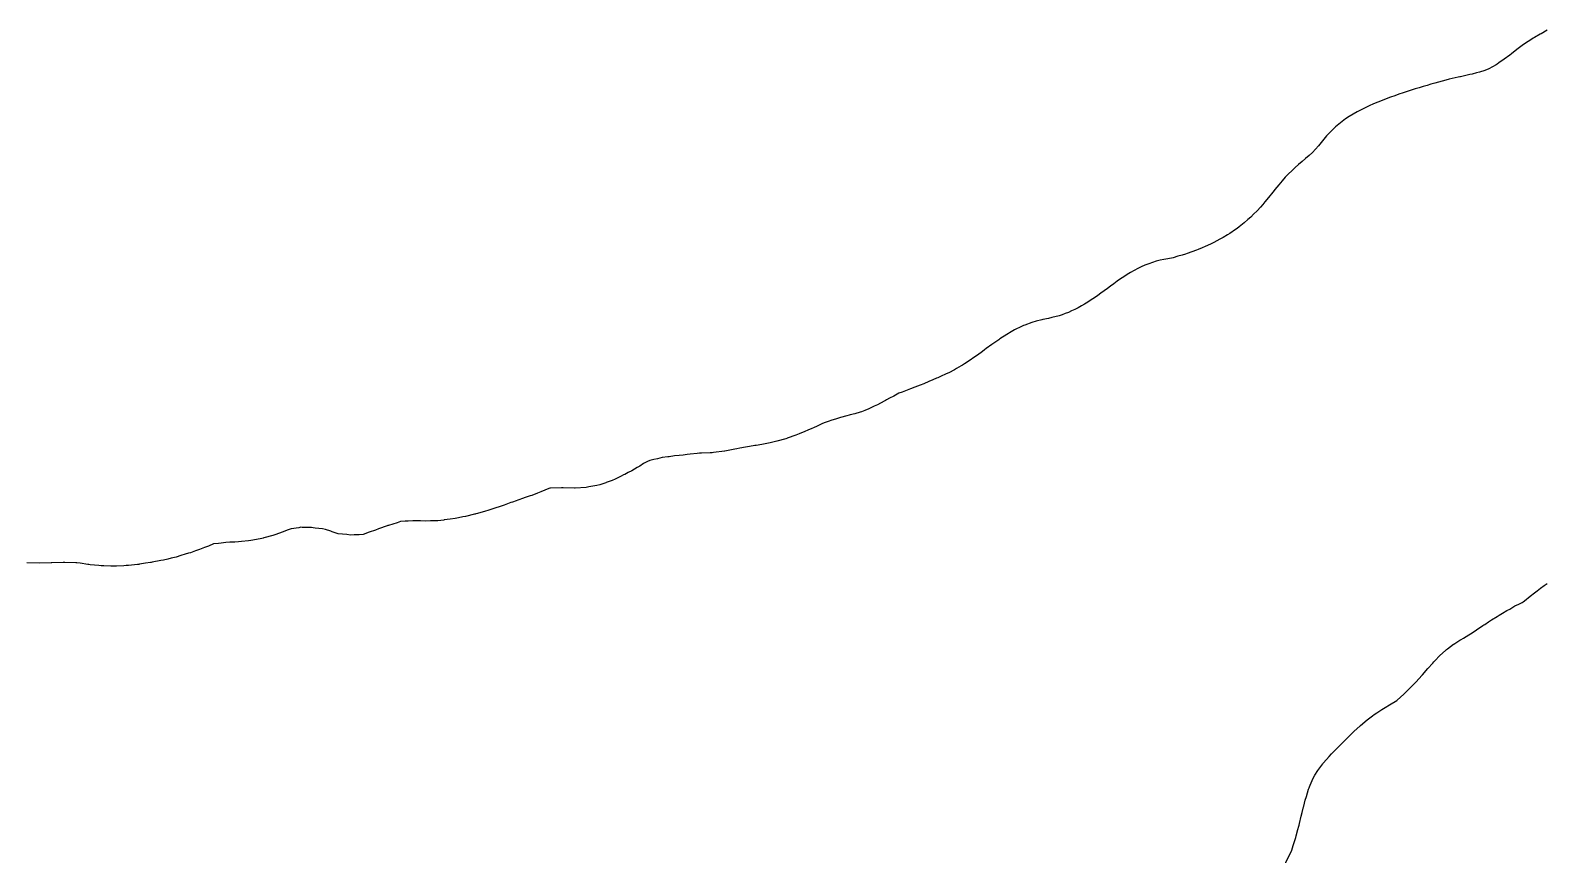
# Model space of a CAD drawing. Extents: x -716807 to -716325, y -984331 to -984126.
# Drawn here: x -716568 to -716446.4, y -984250.5 to -984183.7 of the extents above; entities that cross this region are included whole.
import ezdxf

# ---------------------------------------------------------------- set-up
doc = ezdxf.new("R2010")
doc.units = 0
doc.layers.add('contour_lines', color=1, linetype='CONTINUOUS')

msp = doc.modelspace()

# ---------------------------------------------------------------- linework, layer by layer
at = {"layer": 'contour_lines', "color": 1}
for p, q in [((-716447.616, -984184.5, 272), (-716448.044, -984184.776, 272)), ((-716447.438, -984184.382, 272), (-716447.616, -984184.5, 272)), ((-716447.32, -984184.305, 272), (-716447.438, -984184.382, 272)), ((-716446.882, -984184.062, 272), (-716447.32, -984184.305, 272)), ((-716446.802, -984184.018, 272), (-716446.882, -984184.062, 272)), ((-716446.32, -984183.74, 272), (-716446.802, -984184.018, 272)), ((-716449.32, -984185.736, 272), (-716449.755, -984186.065, 272)), ((-716449.187, -984185.633, 272), (-716449.32, -984185.736, 272)), ((-716449.016, -984185.5, 272), (-716449.187, -984185.633, 272)), ((-716448.628, -984185.192, 272), (-716449.016, -984185.5, 272)), ((-716448.32, -984184.962, 272), (-716448.628, -984185.192, 272)), ((-716448.044, -984184.776, 272), (-716448.32, -984184.962, 272)), ((-716451.973, -984187.153, 272), (-716452.32, -984187.25, 272)), ((-716451.733, -984187.087, 272), (-716451.973, -984187.153, 272)), ((-716451.32, -984186.97, 272), (-716451.733, -984187.087, 272)), ((-716450.997, -984186.823, 272), (-716451.32, -984186.97, 272)), ((-716450.393, -984186.5, 272), (-716450.997, -984186.823, 272)), ((-716450.32, -984186.459, 272), (-716450.393, -984186.5, 272)), ((-716450.18, -984186.36, 272), (-716450.32, -984186.459, 272)), ((-716449.755, -984186.065, 272), (-716450.18, -984186.36, 272)), ((-716456.578, -984188.349, 272), (-716456.896, -984188.446, 272)), ((-716456.263, -984188.255, 272), (-716456.578, -984188.349, 272)), ((-716455.951, -984188.163, 272), (-716456.263, -984188.255, 272)), ((-716455.642, -984188.073, 272), (-716455.951, -984188.163, 272)), ((-716455.336, -984187.985, 272), (-716455.642, -984188.073, 272)), ((-716455.034, -984187.899, 272), (-716455.336, -984187.985, 272)), ((-716454.736, -984187.816, 272), (-716455.034, -984187.899, 272)), ((-716454.445, -984187.735, 272), (-716454.736, -984187.816, 272)), ((-716454.162, -984187.658, 272), (-716454.445, -984187.735, 272)), ((-716453.457, -984187.5, 272), (-716454.162, -984187.658, 272)), ((-716453.32, -984187.468, 272), (-716453.457, -984187.5, 272)), ((-716453.279, -984187.459, 272), (-716453.32, -984187.468, 272)), ((-716452.524, -984187.296, 272), (-716453.279, -984187.459, 272)), ((-716452.32, -984187.25, 272), (-716452.524, -984187.296, 272)), ((-716459.902, -984189.498, 272), (-716460.243, -984189.641, 272)), ((-716459.56, -984189.361, 272), (-716459.902, -984189.498, 272)), ((-716459.218, -984189.229, 272), (-716459.56, -984189.361, 272)), ((-716458.878, -984189.103, 272), (-716459.218, -984189.229, 272)), ((-716458.539, -984188.983, 272), (-716458.878, -984189.103, 272)), ((-716458.204, -984188.867, 272), (-716458.539, -984188.983, 272)), ((-716457.872, -984188.756, 272), (-716458.204, -984188.867, 272)), ((-716457.543, -984188.649, 272), (-716457.872, -984188.756, 272)), ((-716457.218, -984188.546, 272), (-716457.543, -984188.649, 272)), ((-716456.896, -984188.446, 272), (-716457.218, -984188.546, 272)), ((-716462.484, -984190.841, 272), (-716462.768, -984191.044, 272)), ((-716462.189, -984190.646, 272), (-716462.484, -984190.841, 272)), ((-716461.883, -984190.46, 272), (-716462.189, -984190.646, 272)), ((-716461.568, -984190.281, 272), (-716461.883, -984190.46, 272)), ((-716461.245, -984190.111, 272), (-716461.568, -984190.281, 272)), ((-716460.916, -984189.948, 272), (-716461.245, -984190.111, 272)), ((-716460.581, -984189.791, 272), (-716460.916, -984189.948, 272)), ((-716460.243, -984189.641, 272), (-716460.581, -984189.791, 272)), ((-716463.781, -984191.958, 272), (-716464.005, -984192.212, 272)), ((-716463.546, -984191.714, 272), (-716463.781, -984191.958, 272)), ((-716463.299, -984191.481, 272), (-716463.546, -984191.714, 272)), ((-716463.04, -984191.258, 272), (-716463.299, -984191.481, 272)), ((-716462.768, -984191.044, 272), (-716463.04, -984191.258, 272)), ((-716464.898, -984193.283, 272), (-716465.15, -984193.538, 272)), ((-716464.66, -984193.02, 272), (-716464.898, -984193.283, 272)), ((-716464.435, -984192.751, 272), (-716464.66, -984193.02, 272)), ((-716464.218, -984192.481, 272), (-716464.435, -984192.751, 272)), ((-716464.005, -984192.212, 272), (-716464.218, -984192.481, 272)), ((-716465.971, -984194.271, 272), (-716466.253, -984194.512, 272)), ((-716465.69, -984194.031, 272), (-716465.971, -984194.271, 272)), ((-716465.415, -984193.787, 272), (-716465.69, -984194.031, 272)), ((-716465.15, -984193.538, 272), (-716465.415, -984193.787, 272)), ((-716467.326, -984195.53, 272), (-716467.582, -984195.814, 272)), ((-716467.069, -984195.263, 272), (-716467.326, -984195.53, 272)), ((-716466.804, -984195.006, 272), (-716467.069, -984195.263, 272)), ((-716466.532, -984194.756, 272), (-716466.804, -984195.006, 272)), ((-716466.253, -984194.512, 272), (-716466.532, -984194.756, 272)), ((-716468.32, -984196.717, 272), (-716468.665, -984197.155, 272)), ((-716468.226, -984196.594, 272), (-716468.32, -984196.717, 272)), ((-716468.159, -984196.5, 272), (-716468.226, -984196.594, 272)), ((-716467.851, -984196.128, 272), (-716468.159, -984196.5, 272)), ((-716467.582, -984195.814, 272), (-716467.851, -984196.128, 272)), ((-716469.32, -984197.924, 272), (-716469.592, -984198.228, 272)), ((-716469.119, -984197.701, 272), (-716469.32, -984197.924, 272)), ((-716468.959, -984197.5, 272), (-716469.119, -984197.701, 272)), ((-716468.665, -984197.155, 272), (-716468.959, -984197.5, 272)), ((-716470.623, -984199.197, 272), (-716471.015, -984199.5, 272)), ((-716470.32, -984198.93, 272), (-716470.623, -984199.197, 272)), ((-716470.092, -984198.728, 272), (-716470.32, -984198.93, 272)), ((-716469.865, -984198.5, 272), (-716470.092, -984198.728, 272)), ((-716469.592, -984198.228, 272), (-716469.865, -984198.5, 272)), ((-716472.582, -984200.5, 272), (-716473.063, -984200.757, 272)), ((-716472.41, -984200.41, 272), (-716472.582, -984200.5, 272)), ((-716472.32, -984200.359, 272), (-716472.41, -984200.41, 272)), ((-716471.957, -984200.137, 272), (-716472.32, -984200.359, 272)), ((-716471.785, -984200.035, 272), (-716471.957, -984200.137, 272)), ((-716471.32, -984199.725, 272), (-716471.785, -984200.035, 272)), ((-716471.187, -984199.633, 272), (-716471.32, -984199.725, 272)), ((-716471.015, -984199.5, 272), (-716471.187, -984199.633, 272)), ((-716475.586, -984201.766, 272), (-716475.949, -984201.871, 272)), ((-716475.32, -984201.687, 272), (-716475.586, -984201.766, 272)), ((-716475.184, -984201.636, 272), (-716475.32, -984201.687, 272)), ((-716474.821, -984201.5, 272), (-716475.184, -984201.636, 272)), ((-716474.45, -984201.37, 272), (-716474.821, -984201.5, 272)), ((-716474.32, -984201.32, 272), (-716474.45, -984201.37, 272)), ((-716474.004, -984201.184, 272), (-716474.32, -984201.32, 272)), ((-716473.745, -984201.075, 272), (-716474.004, -984201.184, 272)), ((-716473.32, -984200.883, 272), (-716473.745, -984201.075, 272)), ((-716473.063, -984200.757, 272), (-716473.32, -984200.883, 272)), ((-716479.451, -984203.003, 272), (-716479.731, -984203.163, 272)), ((-716479.166, -984202.853, 272), (-716479.451, -984203.003, 272)), ((-716478.877, -984202.713, 272), (-716479.166, -984202.853, 272)), ((-716478.583, -984202.585, 272), (-716478.877, -984202.713, 272)), ((-716478.285, -984202.469, 272), (-716478.583, -984202.585, 272)), ((-716477.984, -984202.365, 272), (-716478.285, -984202.469, 272)), ((-716477.679, -984202.273, 272), (-716477.984, -984202.365, 272)), ((-716477.371, -984202.192, 272), (-716477.679, -984202.273, 272)), ((-716477.063, -984202.123, 272), (-716477.371, -984202.192, 272)), ((-716476.755, -984202.065, 272), (-716477.063, -984202.123, 272)), ((-716476.32, -984201.985, 272), (-716476.755, -984202.065, 272)), ((-716475.949, -984201.871, 272), (-716476.32, -984201.985, 272)), ((-716481.075, -984204.066, 272), (-716481.336, -984204.257, 272)), ((-716480.812, -984203.876, 272), (-716481.075, -984204.066, 272)), ((-716480.546, -984203.689, 272), (-716480.812, -984203.876, 272)), ((-716480.278, -984203.507, 272), (-716480.546, -984203.689, 272)), ((-716480.006, -984203.331, 272), (-716480.278, -984203.507, 272)), ((-716479.731, -984203.163, 272), (-716480.006, -984203.331, 272)), ((-716482.895, -984205.373, 272), (-716483.158, -984205.542, 272)), ((-716482.634, -984205.198, 272), (-716482.895, -984205.373, 272)), ((-716482.374, -984205.017, 272), (-716482.634, -984205.198, 272)), ((-716482.114, -984204.831, 272), (-716482.374, -984205.017, 272)), ((-716481.855, -984204.642, 272), (-716482.114, -984204.831, 272)), ((-716481.595, -984204.45, 272), (-716481.855, -984204.642, 272)), ((-716481.336, -984204.257, 272), (-716481.595, -984204.45, 272)), ((-716485.454, -984206.634, 272), (-716486.046, -984206.774, 272)), ((-716485.222, -984206.556, 272), (-716485.454, -984206.634, 272)), ((-716484.979, -984206.467, 272), (-716485.222, -984206.556, 272)), ((-716484.729, -984206.366, 272), (-716484.979, -984206.467, 272)), ((-716484.472, -984206.254, 272), (-716484.729, -984206.366, 272)), ((-716484.212, -984206.131, 272), (-716484.472, -984206.254, 272)), ((-716483.949, -984205.998, 272), (-716484.212, -984206.131, 272)), ((-716483.685, -984205.855, 272), (-716483.949, -984205.998, 272)), ((-716483.421, -984205.703, 272), (-716483.685, -984205.855, 272)), ((-716483.158, -984205.542, 272), (-716483.421, -984205.703, 272)), ((-716489.045, -984207.775, 272), (-716489.32, -984207.937, 272)), ((-716488.476, -984207.5, 272), (-716489.045, -984207.775, 272)), ((-716488.37, -984207.45, 272), (-716488.476, -984207.5, 272)), ((-716488.32, -984207.431, 272), (-716488.37, -984207.45, 272)), ((-716488.216, -984207.396, 272), (-716488.32, -984207.431, 272)), ((-716487.649, -984207.171, 272), (-716488.216, -984207.396, 272)), ((-716487.32, -984207.082, 272), (-716487.649, -984207.171, 272)), ((-716486.86, -984206.96, 272), (-716487.32, -984207.082, 272)), ((-716486.766, -984206.946, 272), (-716486.86, -984206.96, 272)), ((-716486.32, -984206.848, 272), (-716486.766, -984206.946, 272)), ((-716486.046, -984206.774, 272), (-716486.32, -984206.848, 272)), ((-716490.868, -984208.952, 272), (-716491.32, -984209.277, 272)), ((-716490.55, -984208.73, 272), (-716490.868, -984208.952, 272)), ((-716490.32, -984208.568, 272), (-716490.55, -984208.73, 272)), ((-716490.279, -984208.541, 272), (-716490.32, -984208.568, 272)), ((-716490.219, -984208.5, 272), (-716490.279, -984208.541, 272)), ((-716489.674, -984208.146, 272), (-716490.219, -984208.5, 272)), ((-716489.32, -984207.937, 272), (-716489.674, -984208.146, 272)), ((-716492.613, -984210.207, 272), (-716493.054, -984210.5, 272)), ((-716492.32, -984210.001, 272), (-716492.613, -984210.207, 272)), ((-716492.025, -984209.795, 272), (-716492.32, -984210.001, 272)), ((-716491.615, -984209.5, 272), (-716492.025, -984209.795, 272)), ((-716491.448, -984209.372, 272), (-716491.615, -984209.5, 272)), ((-716491.32, -984209.277, 272), (-716491.448, -984209.372, 272)), ((-716494.978, -984211.5, 272), (-716495.214, -984211.606, 272)), ((-716494.523, -984211.297, 272), (-716494.978, -984211.5, 272)), ((-716494.32, -984211.214, 272), (-716494.523, -984211.297, 272)), ((-716493.856, -984210.964, 272), (-716494.32, -984211.214, 272)), ((-716493.694, -984210.874, 272), (-716493.856, -984210.964, 272)), ((-716493.32, -984210.667, 272), (-716493.694, -984210.874, 272)), ((-716493.216, -984210.604, 272), (-716493.32, -984210.667, 272)), ((-716493.054, -984210.5, 272), (-716493.216, -984210.604, 272)), ((-716497.405, -984212.5, 272), (-716498.062, -984212.758, 272)), ((-716497.32, -984212.463, 272), (-716497.405, -984212.5, 272)), ((-716497.261, -984212.441, 272), (-716497.32, -984212.463, 272)), ((-716496.622, -984212.198, 272), (-716497.261, -984212.441, 272)), ((-716496.32, -984212.091, 272), (-716496.622, -984212.198, 272)), ((-716495.916, -984211.904, 272), (-716496.32, -984212.091, 272)), ((-716495.596, -984211.776, 272), (-716495.916, -984211.904, 272)), ((-716495.32, -984211.659, 272), (-716495.596, -984211.776, 272)), ((-716495.214, -984211.606, 272), (-716495.32, -984211.659, 272)), ((-716500.32, -984213.904, 272), (-716500.725, -984214.095, 272)), ((-716500.046, -984213.774, 272), (-716500.32, -984213.904, 272)), ((-716499.51, -984213.5, 272), (-716500.046, -984213.774, 272)), ((-716499.392, -984213.428, 272), (-716499.51, -984213.5, 272)), ((-716499.32, -984213.384, 272), (-716499.392, -984213.428, 272)), ((-716499.078, -984213.258, 272), (-716499.32, -984213.384, 272)), ((-716498.738, -984213.082, 272), (-716499.078, -984213.258, 272)), ((-716498.32, -984212.859, 272), (-716498.738, -984213.082, 272)), ((-716498.062, -984212.758, 272), (-716498.32, -984212.859, 272)), ((-716503.913, -984215.093, 272), (-716504.32, -984215.232, 272)), ((-716503.776, -984215.044, 272), (-716503.913, -984215.093, 272)), ((-716503.32, -984214.895, 272), (-716503.776, -984215.044, 272)), ((-716503.012, -984214.808, 272), (-716503.32, -984214.895, 272)), ((-716502.495, -984214.675, 272), (-716503.012, -984214.808, 272)), ((-716502.32, -984214.627, 272), (-716502.495, -984214.675, 272)), ((-716502.222, -984214.598, 272), (-716502.32, -984214.627, 272)), ((-716501.863, -984214.5, 272), (-716502.222, -984214.598, 272)), ((-716501.44, -984214.38, 272), (-716501.863, -984214.5, 272)), ((-716501.32, -984214.349, 272), (-716501.44, -984214.38, 272)), ((-716501.052, -984214.232, 272), (-716501.32, -984214.349, 272)), ((-716500.725, -984214.095, 272), (-716501.052, -984214.232, 272)), ((-716506.595, -984216.225, 272), (-716507.286, -984216.466, 272)), ((-716506.32, -984216.108, 272), (-716506.595, -984216.225, 272)), ((-716505.886, -984215.934, 272), (-716506.32, -984216.108, 272)), ((-716505.644, -984215.824, 272), (-716505.886, -984215.934, 272)), ((-716505.32, -984215.683, 272), (-716505.644, -984215.824, 272)), ((-716505.19, -984215.63, 272), (-716505.32, -984215.683, 272)), ((-716504.89, -984215.5, 272), (-716505.19, -984215.63, 272)), ((-716504.502, -984215.318, 272), (-716504.89, -984215.5, 272)), ((-716504.32, -984215.232, 272), (-716504.502, -984215.318, 272)), ((-716512.312, -984217.508, 272), (-716513.204, -984217.616, 272)), ((-716512.28, -984217.5, 272), (-716512.312, -984217.508, 272)), ((-716511.488, -984217.332, 272), (-716512.28, -984217.5, 272)), ((-716511.32, -984217.307, 272), (-716511.488, -984217.332, 272)), ((-716511.089, -984217.269, 272), (-716511.32, -984217.307, 272)), ((-716510.645, -984217.175, 272), (-716511.089, -984217.269, 272)), ((-716510.32, -984217.127, 272), (-716510.645, -984217.175, 272)), ((-716509.875, -984217.055, 272), (-716510.32, -984217.127, 272)), ((-716509.778, -984217.042, 272), (-716509.875, -984217.055, 272)), ((-716509.32, -984216.962, 272), (-716509.778, -984217.042, 272)), ((-716508.929, -984216.891, 272), (-716509.32, -984216.962, 272)), ((-716508.646, -984216.826, 272), (-716508.929, -984216.891, 272)), ((-716508.32, -984216.762, 272), (-716508.646, -984216.826, 272)), ((-716508.108, -984216.712, 272), (-716508.32, -984216.762, 272)), ((-716507.387, -984216.5, 272), (-716508.108, -984216.712, 272)), ((-716507.32, -984216.479, 272), (-716507.387, -984216.5, 272)), ((-716507.286, -984216.466, 272), (-716507.32, -984216.479, 272)), ((-716519.32, -984218.812, 272), (-716519.753, -984219.067, 272)), ((-716519.122, -984218.698, 272), (-716519.32, -984218.812, 272)), ((-716518.829, -984218.5, 272), (-716519.122, -984218.698, 272)), ((-716518.488, -984218.332, 272), (-716518.829, -984218.5, 272)), ((-716518.32, -984218.25, 272), (-716518.488, -984218.332, 272)), ((-716517.994, -984218.174, 272), (-716518.32, -984218.25, 272)), ((-716517.7, -984218.12, 272), (-716517.994, -984218.174, 272)), ((-716517.32, -984218.02, 272), (-716517.7, -984218.12, 272)), ((-716516.857, -984217.962, 272), (-716517.32, -984218.02, 272)), ((-716516.768, -984217.948, 272), (-716516.857, -984217.962, 272)), ((-716516.32, -984217.887, 272), (-716516.768, -984217.948, 272)), ((-716515.966, -984217.854, 272), (-716516.32, -984217.887, 272)), ((-716515.632, -984217.812, 272), (-716515.966, -984217.854, 272)), ((-716515.32, -984217.78, 272), (-716515.632, -984217.812, 272)), ((-716515.064, -984217.756, 272), (-716515.32, -984217.78, 272)), ((-716514.502, -984217.682, 272), (-716515.064, -984217.756, 272)), ((-716514.32, -984217.663, 272), (-716514.502, -984217.682, 272)), ((-716514.162, -984217.658, 272), (-716514.32, -984217.663, 272)), ((-716513.457, -984217.637, 272), (-716514.162, -984217.658, 272)), ((-716513.32, -984217.632, 272), (-716513.457, -984217.637, 272)), ((-716513.204, -984217.616, 272), (-716513.32, -984217.632, 272)), ((-716521.852, -984220.032, 272), (-716522.32, -984220.194, 272)), ((-716521.804, -984220.016, 272), (-716521.852, -984220.032, 272)), ((-716521.32, -984219.845, 272), (-716521.804, -984220.016, 272)), ((-716521.085, -984219.735, 272), (-716521.32, -984219.845, 272)), ((-716520.613, -984219.5, 272), (-716521.085, -984219.735, 272)), ((-716520.409, -984219.411, 272), (-716520.613, -984219.5, 272)), ((-716520.32, -984219.371, 272), (-716520.409, -984219.411, 272)), ((-716520.037, -984219.217, 272), (-716520.32, -984219.371, 272)), ((-716519.753, -984219.067, 272), (-716520.037, -984219.217, 272)), ((-716528.32, -984221.22, 272), (-716528.527, -984221.293, 272)), ((-716527.905, -984221.085, 272), (-716528.32, -984221.22, 272)), ((-716527.772, -984221.048, 272), (-716527.905, -984221.085, 272)), ((-716527.32, -984220.879, 272), (-716527.772, -984221.048, 272)), ((-716527.055, -984220.765, 272), (-716527.32, -984220.879, 272)), ((-716526.414, -984220.5, 272), (-716527.055, -984220.765, 272)), ((-716526.32, -984220.463, 272), (-716526.414, -984220.5, 272)), ((-716526.283, -984220.463, 272), (-716526.32, -984220.463, 272)), ((-716525.383, -984220.437, 272), (-716526.283, -984220.463, 272)), ((-716525.32, -984220.437, 272), (-716525.383, -984220.437, 272)), ((-716525.26, -984220.44, 272), (-716525.32, -984220.437, 272)), ((-716524.346, -984220.474, 272), (-716525.26, -984220.44, 272)), ((-716524.293, -984220.473, 272), (-716524.346, -984220.474, 272)), ((-716523.41, -984220.41, 272), (-716524.293, -984220.473, 272)), ((-716523.32, -984220.402, 272), (-716523.41, -984220.41, 272)), ((-716523.196, -984220.376, 272), (-716523.32, -984220.402, 272)), ((-716522.572, -984220.248, 272), (-716523.196, -984220.376, 272)), ((-716522.32, -984220.194, 272), (-716522.572, -984220.248, 272)), ((-716531.496, -984222.324, 272), (-716532.135, -984222.5, 272)), ((-716531.32, -984222.273, 272), (-716531.496, -984222.324, 272)), ((-716530.984, -984222.164, 272), (-716531.32, -984222.273, 272)), ((-716530.736, -984222.084, 272), (-716530.984, -984222.164, 272)), ((-716530.32, -984221.947, 272), (-716530.736, -984222.084, 272)), ((-716529.991, -984221.829, 272), (-716530.32, -984221.947, 272)), ((-716529.45, -984221.63, 272), (-716529.991, -984221.829, 272)), ((-716529.32, -984221.583, 272), (-716529.45, -984221.63, 272)), ((-716529.259, -984221.561, 272), (-716529.32, -984221.583, 272)), ((-716529.108, -984221.5, 272), (-716529.259, -984221.561, 272)), ((-716528.527, -984221.293, 272), (-716529.108, -984221.5, 272)), ((-716546.461, -984223.641, 272), (-716547.075, -984223.745, 272)), ((-716546.32, -984223.609, 272), (-716546.461, -984223.641, 272)), ((-716546.204, -984223.616, 272), (-716546.32, -984223.609, 272)), ((-716545.458, -984223.638, 272), (-716546.204, -984223.616, 272)), ((-716545.32, -984223.646, 272), (-716545.458, -984223.638, 272)), ((-716545.148, -984223.672, 272), (-716545.32, -984223.646, 272)), ((-716544.559, -984223.739, 272), (-716545.148, -984223.672, 272)), ((-716539.394, -984223.5, 272), (-716540.075, -984223.745, 272)), ((-716539.32, -984223.477, 272), (-716539.394, -984223.5, 272)), ((-716539.284, -984223.464, 272), (-716539.32, -984223.477, 272)), ((-716538.58, -984223.24, 272), (-716539.284, -984223.464, 272)), ((-716538.32, -984223.141, 272), (-716538.58, -984223.24, 272)), ((-716537.947, -984223.127, 272), (-716538.32, -984223.141, 272)), ((-716537.71, -984223.11, 272), (-716537.947, -984223.127, 272)), ((-716537.32, -984223.097, 272), (-716537.71, -984223.11, 272)), ((-716536.922, -984223.102, 272), (-716537.32, -984223.097, 272)), ((-716536.717, -984223.103, 272), (-716536.922, -984223.102, 272)), ((-716536.32, -984223.108, 272), (-716536.717, -984223.103, 272)), ((-716535.918, -984223.098, 272), (-716536.32, -984223.108, 272)), ((-716535.727, -984223.093, 272), (-716535.918, -984223.098, 272)), ((-716535.32, -984223.082, 272), (-716535.727, -984223.093, 272)), ((-716534.847, -984223.027, 272), (-716535.32, -984223.082, 272)), ((-716534.798, -984223.022, 272), (-716534.847, -984223.027, 272)), ((-716534.32, -984222.963, 272), (-716534.798, -984223.022, 272)), ((-716533.925, -984222.895, 272), (-716534.32, -984222.963, 272)), ((-716533.665, -984222.845, 272), (-716533.925, -984222.895, 272)), ((-716533.32, -984222.783, 272), (-716533.665, -984222.845, 272)), ((-716533.086, -984222.734, 272), (-716533.32, -984222.783, 272)), ((-716532.387, -984222.567, 272), (-716533.086, -984222.734, 272)), ((-716532.32, -984222.552, 272), (-716532.387, -984222.567, 272)), ((-716532.279, -984222.541, 272), (-716532.32, -984222.552, 272)), ((-716532.135, -984222.5, 272), (-716532.279, -984222.541, 272)), ((-716552.697, -984224.877, 272), (-716552.921, -984224.899, 272)), ((-716552.32, -984224.836, 272), (-716552.697, -984224.877, 272)), ((-716552.005, -984224.815, 272), (-716552.32, -984224.836, 272)), ((-716551.613, -984224.793, 272), (-716552.005, -984224.815, 272)), ((-716551.32, -984224.774, 272), (-716551.613, -984224.793, 272)), ((-716551.07, -984224.75, 272), (-716551.32, -984224.774, 272)), ((-716550.51, -984224.69, 272), (-716551.07, -984224.75, 272)), ((-716550.32, -984224.672, 272), (-716550.51, -984224.69, 272)), ((-716550.173, -984224.647, 272), (-716550.32, -984224.672, 272)), ((-716549.453, -984224.5, 272), (-716550.173, -984224.647, 272)), ((-716549.32, -984224.476, 272), (-716549.453, -984224.5, 272)), ((-716549.287, -984224.467, 272), (-716549.32, -984224.476, 272)), ((-716548.563, -984224.257, 272), (-716549.287, -984224.467, 272)), ((-716548.32, -984224.185, 272), (-716548.563, -984224.257, 272)), ((-716547.808, -984223.988, 272), (-716548.32, -984224.185, 272)), ((-716547.32, -984223.807, 272), (-716547.808, -984223.988, 272)), ((-716547.075, -984223.745, 272), (-716547.32, -984223.807, 272)), ((-716544.32, -984223.777, 272), (-716544.559, -984223.739, 272)), ((-716543.891, -984223.929, 272), (-716544.32, -984223.777, 272)), ((-716543.788, -984223.968, 272), (-716543.891, -984223.929, 272)), ((-716543.32, -984224.121, 272), (-716543.788, -984223.968, 272)), ((-716542.975, -984224.155, 272), (-716543.32, -984224.121, 272)), ((-716542.62, -984224.2, 272), (-716542.975, -984224.155, 272)), ((-716542.32, -984224.231, 272), (-716542.62, -984224.2, 272)), ((-716542.034, -984224.214, 272), (-716542.32, -984224.231, 272)), ((-716541.619, -984224.201, 272), (-716542.034, -984224.214, 272)), ((-716541.32, -984224.181, 272), (-716541.619, -984224.201, 272)), ((-716540.816, -984224.004, 272), (-716541.32, -984224.181, 272)), ((-716540.32, -984223.841, 272), (-716540.816, -984224.004, 272)), ((-716540.075, -984223.745, 272), (-716540.32, -984223.841, 272)), ((-716556.723, -984226.097, 272), (-716556.975, -984226.155, 272)), ((-716556.32, -984225.993, 272), (-716556.723, -984226.097, 272)), ((-716555.936, -984225.884, 272), (-716556.32, -984225.993, 272)), ((-716555.592, -984225.772, 272), (-716555.936, -984225.884, 272)), ((-716555.32, -984225.69, 272), (-716555.592, -984225.772, 272)), ((-716555.175, -984225.645, 272), (-716555.32, -984225.69, 272)), ((-716554.772, -984225.5, 272), (-716555.175, -984225.645, 272)), ((-716554.436, -984225.384, 272), (-716554.772, -984225.5, 272)), ((-716554.32, -984225.336, 272), (-716554.436, -984225.384, 272)), ((-716554.053, -984225.233, 272), (-716554.32, -984225.336, 272)), ((-716553.708, -984225.112, 272), (-716554.053, -984225.233, 272)), ((-716553.32, -984224.944, 272), (-716553.708, -984225.112, 272)), ((-716552.921, -984224.899, 272), (-716553.32, -984224.944, 272)), ((-716567.305, -984226.485, 272), (-716568.283, -984226.463, 272)), ((-716566.353, -984226.467, 272), (-716567.305, -984226.485, 272)), ((-716566.32, -984226.467, 272), (-716566.353, -984226.467, 272)), ((-716566.286, -984226.466, 272), (-716566.32, -984226.467, 272)), ((-716565.388, -984226.432, 272), (-716566.286, -984226.466, 272)), ((-716565.32, -984226.43, 272), (-716565.388, -984226.432, 272)), ((-716565.25, -984226.43, 272), (-716565.32, -984226.43, 272)), ((-716564.356, -984226.464, 272), (-716565.25, -984226.43, 272)), ((-716564.32, -984226.464, 272), (-716564.356, -984226.464, 272)), ((-716564.288, -984226.468, 272), (-716564.32, -984226.464, 272)), ((-716564.023, -984226.5, 272), (-716564.288, -984226.468, 272)), ((-716563.407, -984226.587, 272), (-716564.023, -984226.5, 272)), ((-716563.32, -984226.6, 272), (-716563.407, -984226.587, 272)), ((-716563.207, -984226.613, 272), (-716563.32, -984226.6, 272)), ((-716562.507, -984226.687, 272), (-716563.207, -984226.613, 272)), ((-716562.32, -984226.709, 272), (-716562.507, -984226.687, 272)), ((-716562.106, -984226.714, 272), (-716562.32, -984226.709, 272)), ((-716561.547, -984226.727, 272), (-716562.106, -984226.714, 272)), ((-716561.32, -984226.733, 272), (-716561.547, -984226.727, 272)), ((-716561.097, -984226.723, 272), (-716561.32, -984226.733, 272)), ((-716560.514, -984226.694, 272), (-716561.097, -984226.723, 272)), ((-716560.32, -984226.685, 272), (-716560.514, -984226.694, 272)), ((-716560.151, -984226.669, 272), (-716560.32, -984226.685, 272)), ((-716559.411, -984226.591, 272), (-716560.151, -984226.669, 272)), ((-716559.32, -984226.582, 272), (-716559.411, -984226.591, 272)), ((-716559.247, -984226.573, 272), (-716559.32, -984226.582, 272)), ((-716558.769, -984226.5, 272), (-716559.247, -984226.573, 272)), ((-716558.377, -984226.443, 272), (-716558.769, -984226.5, 272)), ((-716558.32, -984226.434, 272), (-716558.377, -984226.443, 272)), ((-716558.237, -984226.417, 272), (-716558.32, -984226.434, 272)), ((-716557.535, -984226.285, 272), (-716558.237, -984226.417, 272)), ((-716557.32, -984226.24, 272), (-716557.535, -984226.285, 272)), ((-716556.975, -984226.155, 272), (-716557.32, -984226.24, 272)), ((-716447.117, -984228.703, 272), (-716446.835, -984228.5, 272)), ((-716446.835, -984228.5, 272), (-716446.541, -984228.279, 272)), ((-716446.541, -984228.279, 272), (-716446.32, -984228.131, 272)), ((-716448.592, -984229.772, 272), (-716448.32, -984229.63, 272)), ((-716448.32, -984229.63, 272), (-716448.243, -984229.577, 272)), ((-716448.243, -984229.577, 272), (-716448.132, -984229.5, 272)), ((-716448.132, -984229.5, 272), (-716447.688, -984229.132, 272)), ((-716447.688, -984229.132, 272), (-716447.32, -984228.861, 272)), ((-716447.32, -984228.861, 272), (-716447.117, -984228.703, 272)), ((-716450.783, -984231.037, 272), (-716450.32, -984230.754, 272)), ((-716450.32, -984230.754, 272), (-716450.168, -984230.652, 272)), ((-716450.168, -984230.652, 272), (-716449.904, -984230.5, 272)), ((-716449.904, -984230.5, 272), (-716449.539, -984230.281, 272)), ((-716449.539, -984230.281, 272), (-716449.32, -984230.166, 272)), ((-716449.32, -984230.166, 272), (-716448.897, -984229.923, 272)), ((-716448.897, -984229.923, 272), (-716448.592, -984229.772, 272)), ((-716452.584, -984232.236, 272), (-716452.32, -984232.08, 272)), ((-716452.32, -984232.08, 272), (-716451.986, -984231.834, 272)), ((-716451.986, -984231.834, 272), (-716451.473, -984231.5, 272)), ((-716451.473, -984231.5, 272), (-716451.381, -984231.439, 272)), ((-716451.381, -984231.439, 272), (-716451.32, -984231.401, 272)), ((-716451.32, -984231.401, 272), (-716451.02, -984231.2, 272)), ((-716451.02, -984231.2, 272), (-716450.783, -984231.037, 272)), ((-716454.395, -984233.425, 272), (-716454.32, -984233.358, 272)), ((-716454.32, -984233.358, 272), (-716453.826, -984232.994, 272)), ((-716453.826, -984232.994, 272), (-716453.795, -984232.975, 272)), ((-716453.795, -984232.975, 272), (-716453.32, -984232.666, 272)), ((-716453.32, -984232.666, 272), (-716453.217, -984232.603, 272)), ((-716453.217, -984232.603, 272), (-716453.017, -984232.5, 272)), ((-716453.017, -984232.5, 272), (-716452.584, -984232.236, 272)), ((-716455.879, -984234.941, 272), (-716455.479, -984234.5, 272)), ((-716455.479, -984234.5, 272), (-716455.406, -984234.414, 272)), ((-716455.406, -984234.414, 272), (-716455.32, -984234.313, 272)), ((-716455.32, -984234.313, 272), (-716454.914, -984233.906, 272)), ((-716454.914, -984233.906, 272), (-716454.468, -984233.5, 272)), ((-716454.468, -984233.5, 272), (-716454.395, -984233.425, 272)), ((-716456.826, -984235.994, 272), (-716456.377, -984235.5, 272)), ((-716456.377, -984235.5, 272), (-716456.35, -984235.47, 272)), ((-716456.35, -984235.47, 272), (-716456.32, -984235.434, 272)), ((-716456.32, -984235.434, 272), (-716455.879, -984234.941, 272)), ((-716458.339, -984237.481, 272), (-716457.822, -984236.998, 272)), ((-716457.822, -984236.998, 272), (-716457.728, -984236.908, 272)), ((-716457.728, -984236.908, 272), (-716457.32, -984236.519, 272)), ((-716457.32, -984236.519, 272), (-716457.009, -984236.189, 272)), ((-716457.009, -984236.189, 272), (-716456.826, -984235.994, 272)), ((-716459.979, -984238.5, 272), (-716459.583, -984238.237, 272)), ((-716459.583, -984238.237, 272), (-716459.32, -984238.073, 272)), ((-716459.32, -984238.073, 272), (-716458.964, -984237.856, 272)), ((-716458.964, -984237.856, 272), (-716458.367, -984237.5, 272)), ((-716458.367, -984237.5, 272), (-716458.339, -984237.481, 272)), ((-716461.278, -984239.5, 272), (-716460.752, -984239.068, 272)), ((-716460.752, -984239.068, 272), (-716460.32, -984238.742, 272)), ((-716460.32, -984238.742, 272), (-716460.182, -984238.638, 272)), ((-716460.182, -984238.638, 272), (-716459.979, -984238.5, 272)), ((-716462.827, -984240.993, 272), (-716462.336, -984240.5, 272)), ((-716462.336, -984240.5, 272), (-716461.952, -984240.132, 272)), ((-716461.952, -984240.132, 272), (-716461.817, -984240.003, 272)), ((-716461.817, -984240.003, 272), (-716461.32, -984239.539, 272)), ((-716461.32, -984239.539, 272), (-716461.278, -984239.5, 272)), ((-716463.815, -984242.005, 272), (-716463.615, -984241.795, 272)), ((-716463.615, -984241.795, 272), (-716463.335, -984241.5, 272)), ((-716463.335, -984241.5, 272), (-716462.827, -984240.993, 272)), ((-716464.949, -984243.5, 272), (-716464.707, -984243.113, 272)), ((-716464.707, -984243.113, 272), (-716464.32, -984242.583, 272)), ((-716464.32, -984242.583, 272), (-716464.284, -984242.536, 272)), ((-716464.284, -984242.536, 272), (-716464.253, -984242.5, 272)), ((-716464.253, -984242.5, 272), (-716463.815, -984242.005, 272)), ((-716465.383, -984244.437, 272), (-716465.32, -984244.299, 272)), ((-716465.32, -984244.299, 272), (-716465.075, -984243.745, 272)), ((-716465.075, -984243.745, 272), (-716464.949, -984243.5, 272)), ((-716465.838, -984245.982, 272), (-716465.719, -984245.5, 272)), ((-716465.719, -984245.5, 272), (-716465.623, -984245.197, 272)), ((-716465.623, -984245.197, 272), (-716465.45, -984244.63, 272)), ((-716465.45, -984244.63, 272), (-716465.409, -984244.5, 272)), ((-716465.409, -984244.5, 272), (-716465.383, -984244.437, 272)), ((-716466.191, -984247.371, 272), (-716466.04, -984246.78, 272)), ((-716466.04, -984246.78, 272), (-716465.974, -984246.5, 272)), ((-716465.974, -984246.5, 272), (-716465.852, -984246.032, 272)), ((-716465.852, -984246.032, 272), (-716465.838, -984245.982, 272)), ((-716466.457, -984248.363, 272), (-716466.32, -984247.862, 272)), ((-716466.32, -984247.862, 272), (-716466.243, -984247.577, 272)), ((-716466.243, -984247.577, 272), (-716466.222, -984247.5, 272)), ((-716466.222, -984247.5, 272), (-716466.191, -984247.371, 272)), ((-716466.787, -984249.5, 272), (-716466.689, -984249.131, 272)), ((-716466.689, -984249.131, 272), (-716466.562, -984248.742, 272)), ((-716466.562, -984248.742, 272), (-716466.491, -984248.5, 272)), ((-716466.491, -984248.5, 272), (-716466.457, -984248.363, 272)), ((-716467.281, -984250.5, 272), (-716467.243, -984250.423, 272)), ((-716467.243, -984250.423, 272), (-716466.959, -984249.861, 272)), ((-716466.959, -984249.861, 272), (-716466.787, -984249.5, 272)), ((-716467.289, -984250.531, 272), (-716467.281, -984250.5, 272))]:
    msp.add_line(p, q, dxfattribs=at)

doc.saveas('drawing.dxf')
